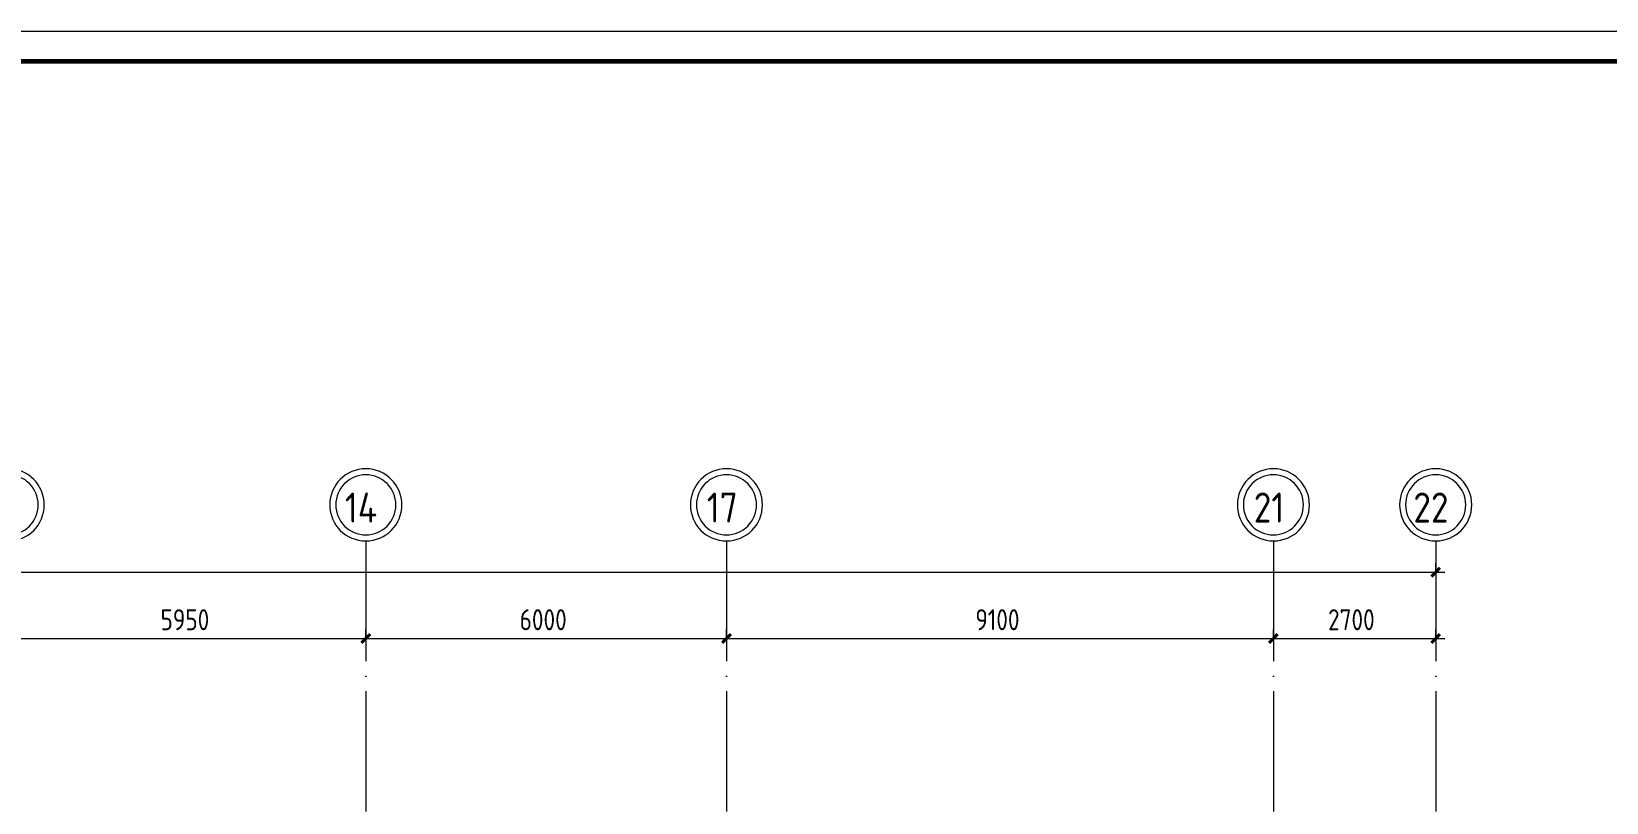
# Model space of a CAD drawing. Header units: millimetres. Extents: x -87434 to 499450, y -468665 to 122144.
# Drawn here: x 137914 to 164118, y 29357 to 42184 of the extents above; entities that cross this region are included whole.
import ezdxf

# ---------------------------------------------------------------- set-up
doc = ezdxf.new("R2010")
doc.units = ezdxf.units.MM
doc.linetypes.add('ADSK_Линия сетки', pattern=[25, 20, -2.5, 0, -2.5])
for name, color, linetype, lineweight in [('Оси', 252, 'Continuous', 9), ('ОФ_рамка', 8, 'Continuous', 60), ('Размеры', 7, 'Continuous', 9)]:
    doc.layers.add(name, color=color, linetype=linetype, lineweight=lineweight)
doc.styles.add('GOST Common_1', font='', dxfattribs={"height": 250})
doc.styles.add('GOST Common_3', font='', dxfattribs={"height": 3.5})
doc.styles.get('GOST Common_1').set_extended_font_data('GOST type B')
doc.styles.get('GOST Common_3').set_extended_font_data('GOST 2.304 type A')

# ---------------------------------------------------------------- blocks, each defined once
blk = doc.blocks.new('А0')
at = {"layer": 'ОФ_рамка', "color": 0, "linetype": 'Continuous', "lineweight": 5, "ltscale": 100}
blk.add_lwpolyline([(341068, -309617), (222168, -309617)], dxfattribs=at)
at = {"layer": 'ОФ_рамка', "color": 0, "linetype": 'Continuous', "ltscale": 100}
blk.add_lwpolyline([(340568, -310117), (224168, -310117)], dxfattribs=at)
blk = doc.blocks.new('2 этаж')
at = {"layer": 'Оси', "color": 251, "linetype": 'ADSK_Линия сетки', "ltscale": 100, "true_color": 0x636466}
for p, q in [((143476, 33711), (143476, -30995)), ((149476, 33711), (149476, -32265)), ((158576, 33711), (158576, 16057)), ((161276, 33711), (161276, 16057))]:
    blk.add_line(p, q, dxfattribs=at)
at = {"layer": 'Оси', "color": 251, "lineweight": 20, "true_color": 0x636466}
for centre, radius, start, end in [((137526, 34311), 600, 0, 180), ((143476, 34311), 600, 0, 180), ((149476, 34311), 600, 0, 180), ((158576, 34311), 600, 0, 180), ((161276, 34311), 600, 0, 180), ((137526, 34311), 500, 0, 180), ((143476, 34311), 500, 0, 180), ((149476, 34311), 500, 0, 180), ((158576, 34311), 500, 0, 180), ((161276, 34311), 500, 0, 180), ((137526, 34311), 600, 180, 0), ((137526, 34311), 500, 180, 0), ((143476, 34311), 600, 180, 0), ((143476, 34311), 500, 180, 0), ((149476, 34311), 600, 180, 0), ((149476, 34311), 500, 180, 0), ((158576, 34311), 600, 180, 0), ((158576, 34311), 500, 180, 0), ((161276, 34311), 600, 180, 0), ((161276, 34311), 500, 180, 0)]:
    blk.add_arc(centre, radius, start, end, dxfattribs=at)
at = {"layer": 'Размеры', "color": 251, "lineweight": 20, "true_color": 0x636466}
for p, q in [((161276, 33192), (161276, 33342)), ((107526, 33192), (161426, 33192)), ((161276, 33192), (161276, 33142)), ((143476, 32088), (143476, 32238)), ((143476, 32088), (143476, 32238)), ((149476, 32088), (149476, 32238)), ((149476, 32088), (149476, 32238)), ((158576, 32088), (158576, 32238)), ((158576, 32088), (158576, 32238)), ((161276, 32088), (161276, 32238)), ((137526, 32088), (143476, 32088)), ((143476, 32088), (143476, 32038)), ((143476, 32088), (149476, 32088)), ((143476, 32088), (143476, 32038)), ((149476, 32088), (149476, 32038)), ((149476, 32088), (158576, 32088)), ((149476, 32088), (149476, 32038)), ((158576, 32088), (158576, 32038)), ((158576, 32088), (161426, 32088)), ((158576, 32088), (158576, 32038)), ((161276, 32088), (161276, 32038))]:
    blk.add_line(p, q, dxfattribs=at)
at = {"layer": 'Размеры', "color": 251, "lineweight": 40, "true_color": 0x636466}
for p, q in [((161276, 33192), (161205, 33121)), ((161276, 33192), (161347, 33263)), ((143476, 32088), (143405, 32017)), ((143476, 32088), (143405, 32017)), ((143476, 32088), (143547, 32159)), ((143476, 32088), (143547, 32159)), ((149476, 32088), (149405, 32017)), ((149476, 32088), (149405, 32017)), ((149476, 32088), (149547, 32159)), ((149476, 32088), (149547, 32159)), ((158576, 32088), (158505, 32017)), ((158576, 32088), (158505, 32017)), ((158576, 32088), (158647, 32159)), ((158576, 32088), (158647, 32159)), ((161276, 32088), (161205, 32017)), ((161276, 32088), (161347, 32159))]:
    blk.add_line(p, q, dxfattribs=at)
at = {"layer": 'Оси', "color": 251, "true_color": 0x636466, "style": 'GOST Common_1', "width": 0.9}
for s, p in [('14', (143128, 34016)), ('17', (149149, 34016)), ('21', (158249, 34016)), ('22', (160904, 34016))]:
    blk.add_text(s, height=500, dxfattribs=at).set_placement(p)
at = {"layer": 'Размеры', "color": 251, "lineweight": 20, "true_color": 0x636466, "char_height": 350, "attachment_point": 1, "line_spacing_factor": 1.022761, "style": 'GOST Common_3'}
for s, insert, width in [('5950', (140060, 32575), 1059.58), ('6000', (146035, 32575), 1059.58), ('9100', (153617, 32575), 980.83), ('2700', (159485, 32575), 1059.58)]:
    blk.add_mtext(s, dxfattribs=dict(at, insert=insert, width=width))

msp = doc.modelspace()

# ---------------------------------------------------------------- block references
msp.add_blockref('2 этаж', (0, -2))
at = {"layer": 'ОФ_рамка', "color": 0, "lineweight": -2}
msp.add_blockref('А0', (-143309.77332, 351801.09662), dxfattribs=at)

doc.saveas('drawing.dxf')
